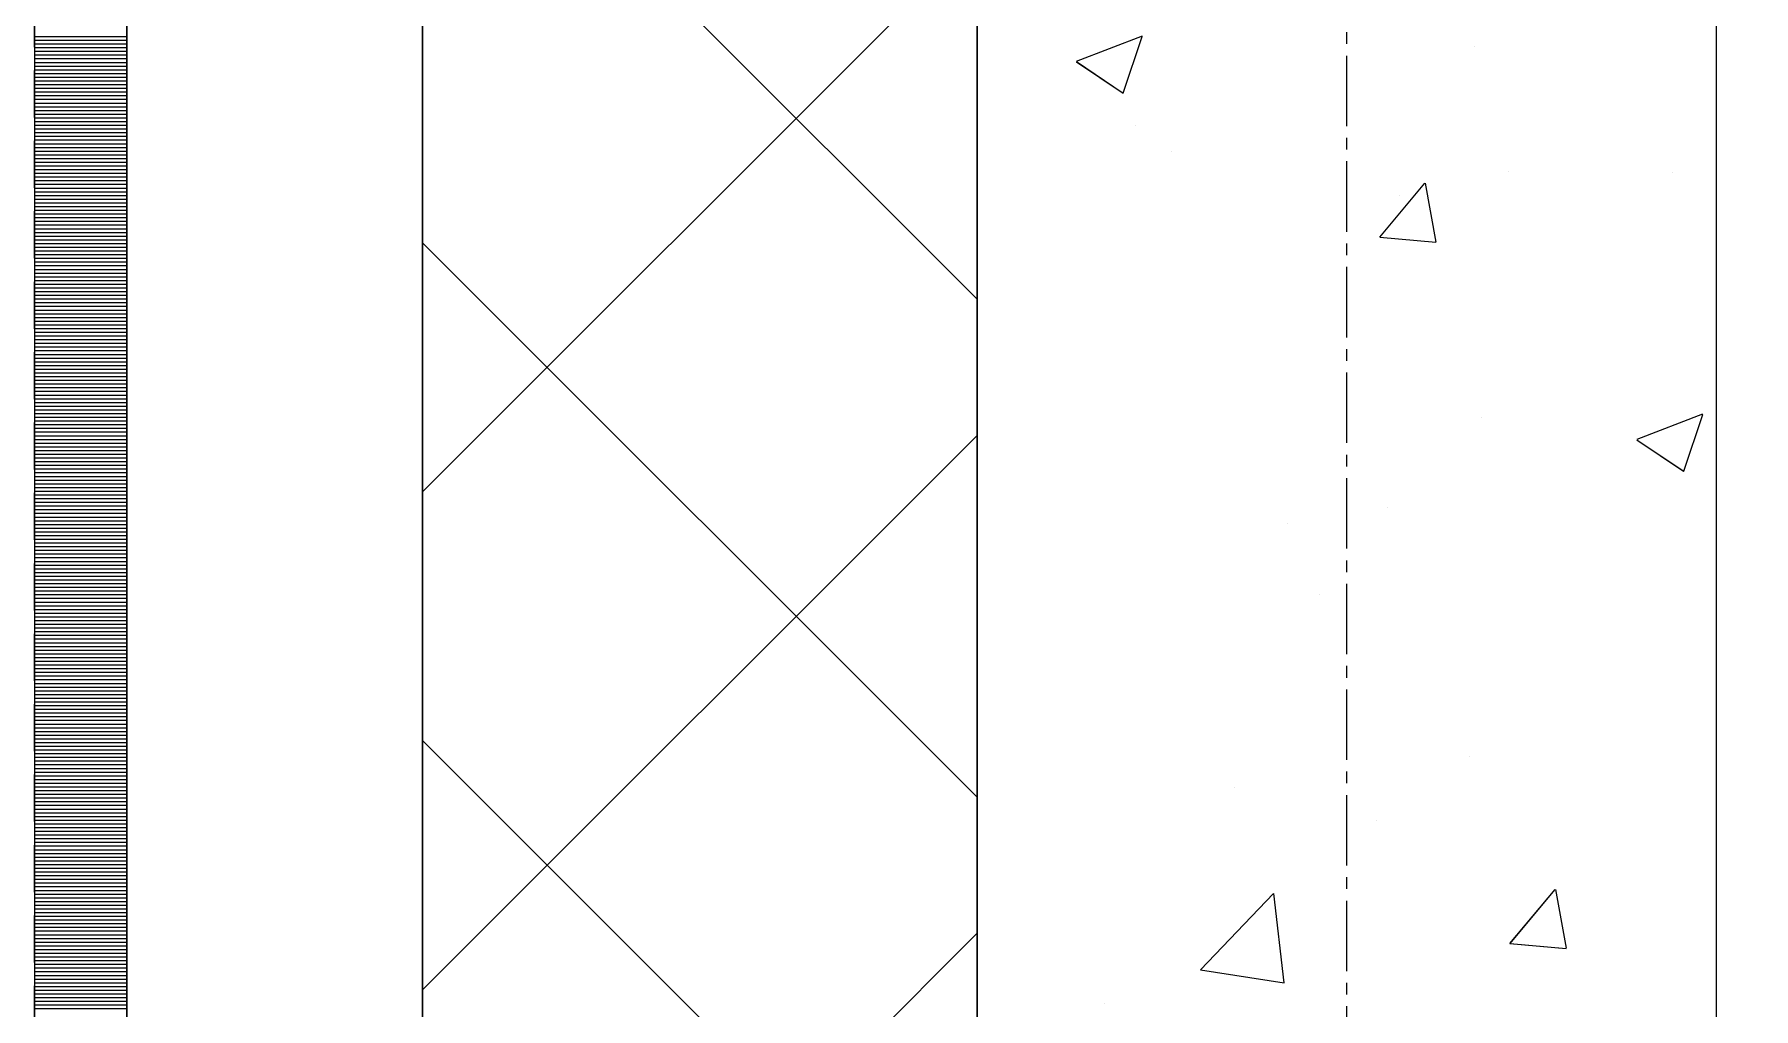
# Model space of a CAD drawing. Header units: millimetres. Extents: x 470010 to 1231400, y -134005 to 421770.
# Drawn here: x 672518.6 to 672983.6, y -74287.5 to -74023.9 of the extents above; entities that cross this region are included whole.
import ezdxf
from ezdxf.enums import TextEntityAlignment as Align

# ---------------------------------------------------------------- set-up
doc = ezdxf.new("R2010")
doc.units = ezdxf.units.MM
doc.linetypes.add('CENTER2', pattern=[28.575, 19.05, -3.175, 3.175, -3.175])
doc.linetypes.add('DASHED', pattern=[19.05, 12.7, -6.35])
doc.layers.get('Defpoints').update_dxf_attribs({"color": 140})
doc.layers.add('АР_Делит', color=120, linetype='Continuous', lineweight=0, plot=False)
for name, color, linetype, lineweight in [('АР_Стены ПЕНОблок', 52, 'Continuous', 20), ('АР_Тонкая', 254, 'Continuous', 5), ('АР_Утеплитель', 31, 'Continuous', 0), ('АР_Штриховка', 8, 'Continuous', 0)]:
    doc.layers.add(name, color=color, linetype=linetype, lineweight=lineweight)
doc.layers.add('РД_Оси_100', color=7, linetype='Continuous', lineweight=0, true_color=0x525252)
doc.styles.add('style1', font='ARIALN.TTF')

# ---------------------------------------------------------------- blocks, each defined once
blk = doc.blocks.new('СОШ_2200_АР_ОСИ_М100_28.05.24')
at = {"layer": 'АР_Делит', "color": 251, "linetype": 'DASHED', "true_color": 0x636466}
blk.add_lwpolyline([(114955, 135155), (114955, -355), (93595.036, -355), (93595.036, 13855), (94145, 13855), (94145, 68320), (66055, 68320), (66055, 13857.73), (83455, 13857.73), (83455, -355), (45245, -355), (45245, 13145), (44695, 13145), (44695, 26755), (45245, 26755), (45245, 68320), (20455, 68320), (20455, 26755), (27955, 26755), (27955, 13145), (-355, 13145), (-355, 100855)], dxfattribs=at)
at = {"layer": 'РД_Оси_100', "color": 251, "linetype": 'CENTER2', "true_color": 0x636466}
blk.add_line((0, -6155), (0, 139938.679), dxfattribs=at)
blk = doc.blocks.new('A$C9108343f')
at = {"layer": 'АР_Стены ПЕНОблок', "color": 18, "linetype": 'Continuous', "lineweight": 20, "true_color": 0x000000}
for p, q in [((7054.96, 97555), (7054.96, 21355)), ((7254.96, 21355), (7254.96, 97555))]:
    blk.add_line(p, q, dxfattribs=at)
at = {"layer": 'АР_Тонкая', "color": 18, "linetype": 'Continuous', "lineweight": 5, "true_color": 0x000000}
for p, q in [((6799.96, 97555), (6799.96, 21355)), ((6824.96, 97555), (6824.96, 21355)), ((6824.96, 21355), (6824.96, 97555)), ((6904.96, 21355), (6904.96, 97555))]:
    blk.add_line(p, q, dxfattribs=at)
at = {"layer": 'АР_Утеплитель', "color": 18, "linetype": 'Continuous', "lineweight": 0, "true_color": 0x000000}
for p, q in [((6904.96, 97555), (6904.96, 21355)), ((7054.96, 21355), (7054.96, 97555))]:
    blk.add_line(p, q, dxfattribs=at)
at = {"layer": 'АР_Штриховка', "color": 18, "linetype": 'Continuous', "lineweight": 0, "true_color": 0x000000}
for p, q in [((7054.96, 26270.67), (6904.96, 26420.67)), ((6904.96, 26218.53), (7054.96, 26368.53)), ((6799.96, 26341.75), (6824.96, 26341.75)), ((6799.96, 26340.75), (6824.96, 26340.75)), ((6799.96, 26339.75), (6824.96, 26339.75)), ((6799.96, 26338.75), (6824.96, 26338.75)), ((6799.96, 26337.75), (6824.96, 26337.75)), ((7081.84, 26335.06), (7099.63, 26341.88)), ((7094.43, 26326.41), (7099.58, 26341.76)), ((7189.51, 26339.07), (7189.51, 26339.07)), ((6799.96, 26336.75), (6824.96, 26336.75)), ((6799.96, 26335.75), (6824.96, 26335.75)), ((6799.96, 26334.75), (6824.96, 26334.75)), ((6799.96, 26333.75), (6824.96, 26333.75)), ((7081.79, 26334.93), (7094.42, 26326.41)), ((6799.96, 26332.75), (6824.96, 26332.75)), ((6799.96, 26331.75), (6824.96, 26331.75)), ((6799.96, 26330.75), (6824.96, 26330.75)), ((6799.96, 26329.75), (6824.96, 26329.75)), ((6799.96, 26328.75), (6824.96, 26328.75)), ((6799.96, 26327.75), (6824.96, 26327.75)), ((6799.96, 26326.75), (6824.96, 26326.75)), ((6799.96, 26325.75), (6824.96, 26325.75)), ((6799.96, 26324.75), (6824.96, 26324.75)), ((6799.96, 26323.75), (6824.96, 26323.75)), ((6799.96, 26322.75), (6824.96, 26322.75)), ((6799.96, 26321.75), (6824.96, 26321.75)), ((6799.96, 26320.75), (6824.96, 26320.75)), ((6799.96, 26319.75), (6824.96, 26319.75)), ((6799.96, 26318.75), (6824.96, 26318.75)), ((6799.96, 26317.75), (6824.96, 26317.75)), ((6799.96, 26316.75), (6824.96, 26316.75)), ((6799.96, 26315.75), (6824.96, 26315.75)), ((6799.96, 26314.75), (6824.96, 26314.75)), ((7097.83, 26317.76), (7097.83, 26317.76)), ((6799.96, 26313.75), (6824.96, 26313.75)), ((6799.96, 26312.75), (6824.96, 26312.75)), ((6799.96, 26311.75), (6824.96, 26311.75)), ((6799.96, 26310.75), (6824.96, 26310.75)), ((6799.96, 26309.75), (6824.96, 26309.75)), ((7107.48, 26310.68), (7107.48, 26310.68)), ((6799.96, 26308.75), (6824.96, 26308.75)), ((6799.96, 26307.75), (6824.96, 26307.75)), ((6799.96, 26306.75), (6824.96, 26306.75)), ((6799.96, 26305.75), (6824.96, 26305.75)), ((7198.6, 26305.17), (7198.6, 26305.17)), ((6799.96, 26304.75), (6824.96, 26304.75)), ((6799.96, 26303.75), (6824.96, 26303.75)), ((6799.96, 26302.75), (6824.96, 26302.75)), ((6799.96, 26301.75), (6824.96, 26301.75)), ((6799.96, 26300.75), (6824.96, 26300.75)), ((7163.82, 26287.44), (7176.07, 26302.03)), ((7179.14, 26286.13), (7176.2, 26302.05)), ((7243.07, 26304.95), (7243.07, 26304.95)), ((6799.96, 26299.75), (6824.96, 26299.75)), ((6799.96, 26298.75), (6824.96, 26298.75)), ((6799.96, 26297.75), (6824.96, 26297.75)), ((6799.96, 26296.75), (6824.96, 26296.75)), ((6799.96, 26295.75), (6824.96, 26295.75)), ((7169.14, 26298.84), (7169.14, 26298.84)), ((6799.96, 26294.75), (6824.96, 26294.75)), ((6799.96, 26293.75), (6824.96, 26293.75)), ((6799.96, 26292.75), (6824.96, 26292.75)), ((6799.96, 26291.75), (6824.96, 26291.75)), ((6799.96, 26290.75), (6824.96, 26290.75)), ((6799.96, 26289.75), (6824.96, 26289.75)), ((6799.96, 26288.75), (6824.96, 26288.75)), ((6799.96, 26287.75), (6824.96, 26287.75)), ((6799.96, 26286.75), (6824.96, 26286.75)), ((7163.82, 26287.43), (7179, 26286.11)), ((6799.96, 26285.75), (6824.96, 26285.75)), ((6799.96, 26284.75), (6824.96, 26284.75)), ((6799.96, 26283.75), (6824.96, 26283.75)), ((6799.96, 26282.75), (6824.96, 26282.75)), ((7054.96, 26135.96), (6904.96, 26285.96)), ((6799.96, 26281.75), (6824.96, 26281.75)), ((6799.96, 26280.75), (6824.96, 26280.75)), ((6799.96, 26279.75), (6824.96, 26279.75)), ((6799.96, 26278.75), (6824.96, 26278.75)), ((6799.96, 26277.75), (6824.96, 26277.75)), ((6799.96, 26276.75), (6824.96, 26276.75)), ((6799.96, 26275.75), (6824.96, 26275.75)), ((6799.96, 26274.75), (6824.96, 26274.75)), ((6799.96, 26273.75), (6824.96, 26273.75)), ((6799.96, 26272.75), (6824.96, 26272.75)), ((6799.96, 26271.75), (6824.96, 26271.75)), ((6799.96, 26270.75), (6824.96, 26270.75)), ((6799.96, 26269.75), (6824.96, 26269.75)), ((6799.96, 26268.75), (6824.96, 26268.75)), ((6799.96, 26267.75), (6824.96, 26267.75)), ((6799.96, 26266.75), (6824.96, 26266.75)), ((6799.96, 26265.75), (6824.96, 26265.75)), ((6799.96, 26264.75), (6824.96, 26264.75)), ((6799.96, 26263.75), (6824.96, 26263.75)), ((6799.96, 26262.75), (6824.96, 26262.75)), ((6799.96, 26261.75), (6824.96, 26261.75)), ((6799.96, 26260.75), (6824.96, 26260.75)), ((6799.96, 26259.75), (6824.96, 26259.75)), ((6799.96, 26258.75), (6824.96, 26258.75)), ((6799.96, 26257.75), (6824.96, 26257.75)), ((6799.96, 26256.75), (6824.96, 26256.75)), ((6799.96, 26255.75), (6824.96, 26255.75)), ((6799.96, 26254.75), (6824.96, 26254.75)), ((6799.96, 26253.75), (6824.96, 26253.75)), ((6799.96, 26252.75), (6824.96, 26252.75)), ((6799.96, 26251.75), (6824.96, 26251.75)), ((6799.96, 26250.75), (6824.96, 26250.75)), ((6799.96, 26249.75), (6824.96, 26249.75)), ((6799.96, 26248.75), (6824.96, 26248.75)), ((6799.96, 26247.75), (6824.96, 26247.75)), ((6799.96, 26246.75), (6824.96, 26246.75)), ((6799.96, 26245.75), (6824.96, 26245.75)), ((6799.96, 26244.75), (6824.96, 26244.75)), ((6799.96, 26243.75), (6824.96, 26243.75)), ((6799.96, 26242.75), (6824.96, 26242.75)), ((6799.96, 26241.75), (6824.96, 26241.75)), ((6799.96, 26240.75), (6824.96, 26240.75)), ((6799.96, 26239.75), (6824.96, 26239.75)), ((6799.96, 26238.75), (6824.96, 26238.75)), ((6799.96, 26237.75), (6824.96, 26237.75)), ((6799.96, 26236.75), (6824.96, 26236.75)), ((6799.96, 26235.75), (6824.96, 26235.75)), ((7191.42, 26238.69), (7191.42, 26238.69)), ((7233.46, 26232.79), (7251.24, 26239.62)), ((7246.05, 26224.14), (7251.2, 26239.49)), ((6799.96, 26234.75), (6824.96, 26234.75)), ((6799.96, 26233.75), (6824.96, 26233.75)), ((6799.96, 26232.75), (6824.96, 26232.75)), ((6799.96, 26231.75), (6824.96, 26231.75)), ((6799.96, 26230.75), (6824.96, 26230.75)), ((6904.96, 26083.83), (7054.96, 26233.83)), ((7233.4, 26232.67), (7246.04, 26224.15)), ((6799.96, 26229.75), (6824.96, 26229.75)), ((6799.96, 26228.75), (6824.96, 26228.75)), ((6799.96, 26227.75), (6824.96, 26227.75)), ((6799.96, 26226.75), (6824.96, 26226.75)), ((6799.96, 26225.75), (6824.96, 26225.75)), ((6799.96, 26224.75), (6824.96, 26224.75)), ((6799.96, 26223.75), (6824.96, 26223.75)), ((6799.96, 26222.75), (6824.96, 26222.75)), ((6799.96, 26221.75), (6824.96, 26221.75)), ((6799.96, 26220.75), (6824.96, 26220.75)), ((6799.96, 26219.75), (6824.96, 26219.75)), ((6799.96, 26218.75), (6824.96, 26218.75)), ((6799.96, 26217.75), (6824.96, 26217.75)), ((6799.96, 26216.75), (6824.96, 26216.75)), ((6799.96, 26215.75), (6824.96, 26215.75)), ((6799.96, 26214.75), (6824.96, 26214.75)), ((6799.96, 26213.75), (6824.96, 26213.75)), ((6799.96, 26212.75), (6824.96, 26212.75)), ((7166.05, 26214.28), (7166.05, 26214.28)), ((6799.96, 26211.75), (6824.96, 26211.75)), ((6799.96, 26210.75), (6824.96, 26210.75)), ((6799.96, 26209.75), (6824.96, 26209.75)), ((6799.96, 26208.75), (6824.96, 26208.75)), ((6799.96, 26207.75), (6824.96, 26207.75)), ((7138.98, 26209.96), (7138.98, 26209.96)), ((6799.96, 26206.75), (6824.96, 26206.75)), ((6799.96, 26205.75), (6824.96, 26205.75)), ((6799.96, 26204.75), (6824.96, 26204.75)), ((6799.96, 26203.75), (6824.96, 26203.75)), ((6799.96, 26202.75), (6824.96, 26202.75)), ((6799.96, 26201.75), (6824.96, 26201.75)), ((6799.96, 26200.75), (6824.96, 26200.75)), ((6799.96, 26199.75), (6824.96, 26199.75)), ((6799.96, 26198.75), (6824.96, 26198.75)), ((6799.96, 26197.75), (6824.96, 26197.75)), ((6799.96, 26196.75), (6824.96, 26196.75)), ((6799.96, 26195.75), (6824.96, 26195.75)), ((6799.96, 26194.75), (6824.96, 26194.75)), ((6799.96, 26193.75), (6824.96, 26193.75)), ((6799.96, 26192.75), (6824.96, 26192.75)), ((6799.96, 26191.75), (6824.96, 26191.75)), ((6799.96, 26190.75), (6824.96, 26190.75)), ((6799.96, 26189.75), (6824.96, 26189.75)), ((7147.47, 26190.86), (7147.47, 26190.86)), ((6799.96, 26188.75), (6824.96, 26188.75)), ((6799.96, 26187.75), (6824.96, 26187.75)), ((6799.96, 26186.75), (6824.96, 26186.75)), ((6799.96, 26185.75), (6824.96, 26185.75)), ((6799.96, 26184.75), (6824.96, 26184.75)), ((6799.96, 26183.75), (6824.96, 26183.75)), ((6799.96, 26182.75), (6824.96, 26182.75)), ((6799.96, 26181.75), (6824.96, 26181.75)), ((6799.96, 26180.75), (6824.96, 26180.75)), ((6799.96, 26179.75), (6824.96, 26179.75)), ((6799.96, 26178.75), (6824.96, 26178.75)), ((6799.96, 26177.75), (6824.96, 26177.75)), ((6799.96, 26176.75), (6824.96, 26176.75)), ((6799.96, 26175.75), (6824.96, 26175.75)), ((6799.96, 26174.75), (6824.96, 26174.75)), ((6799.96, 26173.75), (6824.96, 26173.75)), ((6799.96, 26172.75), (6824.96, 26172.75)), ((6799.96, 26171.75), (6824.96, 26171.75)), ((6799.96, 26170.75), (6824.96, 26170.75)), ((6799.96, 26169.75), (6824.96, 26169.75)), ((6799.96, 26168.75), (6824.96, 26168.75)), ((6799.96, 26167.75), (6824.96, 26167.75)), ((6799.96, 26166.75), (6824.96, 26166.75)), ((6799.96, 26165.75), (6824.96, 26165.75)), ((6799.96, 26164.75), (6824.96, 26164.75)), ((6799.96, 26163.75), (6824.96, 26163.75)), ((6799.96, 26162.75), (6824.96, 26162.75)), ((6799.96, 26161.75), (6824.96, 26161.75)), ((6799.96, 26160.75), (6824.96, 26160.75)), ((6799.96, 26159.75), (6824.96, 26159.75)), ((6799.96, 26158.75), (6824.96, 26158.75)), ((6799.96, 26157.75), (6824.96, 26157.75)), ((6799.96, 26156.75), (6824.96, 26156.75)), ((6799.96, 26155.75), (6824.96, 26155.75)), ((6799.96, 26154.75), (6824.96, 26154.75)), ((6799.96, 26153.75), (6824.96, 26153.75)), ((6799.96, 26152.75), (6824.96, 26152.75)), ((6799.96, 26151.75), (6824.96, 26151.75)), ((6799.96, 26150.75), (6824.96, 26150.75)), ((6799.96, 26149.75), (6824.96, 26149.75)), ((6799.96, 26148.75), (6824.96, 26148.75)), ((6799.96, 26147.75), (6824.96, 26147.75)), ((7054.96, 26001.26), (6904.96, 26151.26)), ((6799.96, 26146.75), (6824.96, 26146.75)), ((6799.96, 26145.75), (6824.96, 26145.75)), ((6799.96, 26144.75), (6824.96, 26144.75)), ((6799.96, 26143.75), (6824.96, 26143.75)), ((6799.96, 26142.75), (6824.96, 26142.75)), ((7188.19, 26146.88), (7188.19, 26146.88)), ((6799.96, 26141.75), (6824.96, 26141.75)), ((6799.96, 26140.75), (6824.96, 26140.75)), ((6799.96, 26139.75), (6824.96, 26139.75)), ((6799.96, 26138.75), (6824.96, 26138.75)), ((6799.96, 26137.75), (6824.96, 26137.75)), ((7124.6, 26138.51), (7124.6, 26138.51)), ((6799.96, 26136.75), (6824.96, 26136.75)), ((6799.96, 26135.75), (6824.96, 26135.75)), ((6799.96, 26134.75), (6824.96, 26134.75)), ((6799.96, 26133.75), (6824.96, 26133.75)), ((6799.96, 26132.75), (6824.96, 26132.75)), ((6799.96, 26131.75), (6824.96, 26131.75)), ((6799.96, 26130.75), (6824.96, 26130.75)), ((6799.96, 26129.75), (6824.96, 26129.75)), ((6799.96, 26128.75), (6824.96, 26128.75)), ((7162.96, 26129.73), (7162.96, 26129.73)), ((6799.96, 26127.75), (6824.96, 26127.75)), ((6799.96, 26126.75), (6824.96, 26126.75)), ((6799.96, 26125.75), (6824.96, 26125.75)), ((6799.96, 26124.75), (6824.96, 26124.75)), ((6799.96, 26123.75), (6824.96, 26123.75)), ((6799.96, 26122.75), (6824.96, 26122.75)), ((6799.96, 26121.75), (6824.96, 26121.75)), ((6799.96, 26120.75), (6824.96, 26120.75)), ((6799.96, 26119.75), (6824.96, 26119.75)), ((6799.96, 26118.75), (6824.96, 26118.75)), ((6799.96, 26117.75), (6824.96, 26117.75)), ((6799.96, 26116.75), (6824.96, 26116.75)), ((6799.96, 26115.75), (6824.96, 26115.75)), ((6799.96, 26114.75), (6824.96, 26114.75)), ((6799.96, 26113.75), (6824.96, 26113.75)), ((6799.96, 26112.75), (6824.96, 26112.75)), ((6799.96, 26111.75), (6824.96, 26111.75)), ((6799.96, 26110.75), (6824.96, 26110.75)), ((6799.96, 26109.75), (6824.96, 26109.75)), ((7115.34, 26089.27), (7135.12, 26109.89)), ((7137.97, 26085.77), (7135.16, 26109.89)), ((7199.07, 26096.38), (7211.31, 26110.97)), ((7214.38, 26095.07), (7211.45, 26111)), ((6799.96, 26108.75), (6824.96, 26108.75)), ((6799.96, 26107.75), (6824.96, 26107.75)), ((6799.96, 26106.75), (6824.96, 26106.75)), ((6799.96, 26105.75), (6824.96, 26105.75)), ((6799.96, 26104.75), (6824.96, 26104.75)), ((6799.96, 26103.75), (6824.96, 26103.75)), ((6799.96, 26102.75), (6824.96, 26102.75)), ((6799.96, 26101.75), (6824.96, 26101.75)), ((6799.96, 26100.75), (6824.96, 26100.75)), ((6799.96, 26099.75), (6824.96, 26099.75)), ((6799.96, 26098.75), (6824.96, 26098.75)), ((6799.96, 26097.75), (6824.96, 26097.75)), ((6799.96, 26096.75), (6824.96, 26096.75)), ((6904.96, 25949.12), (7054.96, 26099.12)), ((7199.07, 26096.38), (7214.25, 26095.05)), ((6799.96, 26095.75), (6824.96, 26095.75)), ((6799.96, 26094.75), (6824.96, 26094.75)), ((6799.96, 26093.75), (6824.96, 26093.75)), ((6799.96, 26092.75), (6824.96, 26092.75)), ((6799.96, 26091.75), (6824.96, 26091.75)), ((6799.96, 26090.75), (6824.96, 26090.75)), ((6799.96, 26089.75), (6824.96, 26089.75)), ((6799.96, 26088.75), (6824.96, 26088.75)), ((6799.96, 26087.75), (6824.96, 26087.75)), ((6799.96, 26086.75), (6824.96, 26086.75)), ((7115.37, 26089.2), (7137.96, 26085.7)), ((6799.96, 26085.75), (6824.96, 26085.75)), ((6799.96, 26084.75), (6824.96, 26084.75)), ((6799.96, 26083.75), (6824.96, 26083.75)), ((6799.96, 26082.75), (6824.96, 26082.75)), ((6799.96, 26081.75), (6824.96, 26081.75)), ((6799.96, 26080.75), (6824.96, 26080.75)), ((6799.96, 26079.75), (6824.96, 26079.75)), ((7089.52, 26080.17), (7089.52, 26080.17))]:
    blk.add_line(p, q, dxfattribs=at)
at = {"layer": 'РД_Оси_100'}
blk.add_blockref('СОШ_2200_АР_ОСИ_М100_28.05.24', (7154.96, 6755), dxfattribs=at)
at = {"layer": 'Defpoints', "color": 18, "true_color": 0x000000, "style": 'style1'}
for p in [(143949.34, 316089.12), (143974.98, 281639.5), (143890.4, 273244.71), (143839.99, 264276.81), (143967.75, 254892.38), (12251.96, 104178.14), (12382.58, 96023.14)]:
    blk.add_attdef('АР-ПОМЕЩЕНИЕ:НАИМЕНОВАНИЕ', text='', height=100, dxfattribs=at).set_placement(p, align=Align.MIDDLE)
at = {"layer": 'Defpoints', "color": 18, "true_color": 0x000000, "style": 'style1', "flags": 8}
for p in [(143951.3, 279099.09), (143848.34, 269251.11), (143875.33, 260094.25), (144049.74, 250824.7), (163419.28, 238153.36), (155897.46, 237965.97), (183037.2, 237965.97), (143342.94, 237876.19)]:
    blk.add_attdef('АР-ПОМЕЩЕНИЕ:НАИМЕНОВАНИЕ', text='', height=100, dxfattribs=at).set_placement(p, align=Align.MIDDLE)

msp = doc.modelspace()

# ---------------------------------------------------------------- linework, layer by layer
at = {"layer": 'АР_Стены ПЕНОблок', "color": 18, "linetype": 'Continuous', "lineweight": 20, "true_color": 0x000000}
for p, q in [((672773.57, -2811.242), (672773.57, -79011.242)), ((672973.57, -79011.242), (672973.57, -2811.242))]:
    msp.add_line(p, q, dxfattribs=at)
at = {"layer": 'АР_Тонкая', "color": 18, "linetype": 'Continuous', "lineweight": 5, "true_color": 0x000000}
for p, q in [((672518.57, -2811.242), (672518.57, -79011.242)), ((672543.57, -2811.242), (672543.57, -79011.242)), ((672543.57, -79011.242), (672543.57, -2811.242)), ((672623.57, -79011.242), (672623.57, -2811.242))]:
    msp.add_line(p, q, dxfattribs=at)
at = {"layer": 'АР_Утеплитель', "color": 18, "linetype": 'Continuous', "lineweight": 0, "true_color": 0x000000}
for p, q in [((672623.57, -2811.242), (672623.57, -79011.242)), ((672773.57, -79011.242), (672773.57, -2811.242))]:
    msp.add_line(p, q, dxfattribs=at)
at = {"layer": 'АР_Штриховка', "color": 18, "linetype": 'Continuous', "lineweight": 0, "true_color": 0x000000}
for p, q in [((672773.57, -74095.574), (672623.57, -73945.574)), ((672623.57, -74147.711), (672773.57, -73997.711)), ((672518.57, -74024.492), (672543.57, -74024.492)), ((672518.57, -74025.492), (672543.57, -74025.492)), ((672518.57, -74026.492), (672543.57, -74026.492)), ((672518.57, -74027.492), (672543.57, -74027.492)), ((672800.456, -74031.186), (672818.241, -74024.359)), ((672813.046, -74039.833), (672818.196, -74024.484)), ((672518.57, -74028.492), (672543.57, -74028.492)), ((672518.57, -74029.492), (672543.57, -74029.492)), ((672518.57, -74030.492), (672543.57, -74030.492)), ((672518.57, -74031.492), (672543.57, -74031.492)), ((672518.57, -74032.492), (672543.57, -74032.492)), ((672800.401, -74031.308), (672813.036, -74039.83)), ((672518.57, -74033.492), (672543.57, -74033.492)), ((672518.57, -74034.492), (672543.57, -74034.492)), ((672518.57, -74035.492), (672543.57, -74035.492)), ((672518.57, -74036.492), (672543.57, -74036.492)), ((672518.57, -74037.492), (672543.57, -74037.492)), ((672518.57, -74038.492), (672543.57, -74038.492)), ((672518.57, -74039.492), (672543.57, -74039.492)), ((672518.57, -74040.492), (672543.57, -74040.492)), ((672518.57, -74041.492), (672543.57, -74041.492)), ((672518.57, -74042.492), (672543.57, -74042.492)), ((672518.57, -74043.492), (672543.57, -74043.492)), ((672518.57, -74044.492), (672543.57, -74044.492)), ((672518.57, -74045.492), (672543.57, -74045.492)), ((672518.57, -74046.492), (672543.57, -74046.492)), ((672518.57, -74047.492), (672543.57, -74047.492)), ((672518.57, -74048.492), (672543.57, -74048.492)), ((672518.57, -74049.492), (672543.57, -74049.492)), ((672518.57, -74050.492), (672543.57, -74050.492)), ((672518.57, -74051.492), (672543.57, -74051.492)), ((672518.57, -74052.492), (672543.57, -74052.492)), ((672518.57, -74053.492), (672543.57, -74053.492)), ((672518.57, -74054.492), (672543.57, -74054.492)), ((672518.57, -74055.492), (672543.57, -74055.492)), ((672518.57, -74056.492), (672543.57, -74056.492)), ((672518.57, -74057.492), (672543.57, -74057.492)), ((672518.57, -74058.492), (672543.57, -74058.492)), ((672518.57, -74059.492), (672543.57, -74059.492)), ((672518.57, -74060.492), (672543.57, -74060.492)), ((672518.57, -74061.492), (672543.57, -74061.492)), ((672518.57, -74062.492), (672543.57, -74062.492)), ((672518.57, -74063.492), (672543.57, -74063.492)), ((672518.57, -74064.492), (672543.57, -74064.492)), ((672882.434, -74078.804), (672894.679, -74064.211)), ((672897.754, -74080.111), (672894.817, -74064.19)), ((672518.57, -74065.492), (672543.57, -74065.492)), ((672518.57, -74066.492), (672543.57, -74066.492)), ((672518.57, -74067.492), (672543.57, -74067.492)), ((672518.57, -74068.492), (672543.57, -74068.492)), ((672518.57, -74069.492), (672543.57, -74069.492)), ((672518.57, -74070.492), (672543.57, -74070.492)), ((672518.57, -74071.492), (672543.57, -74071.492)), ((672518.57, -74072.492), (672543.57, -74072.492)), ((672518.57, -74073.492), (672543.57, -74073.492)), ((672518.57, -74074.492), (672543.57, -74074.492)), ((672518.57, -74075.492), (672543.57, -74075.492)), ((672518.57, -74076.492), (672543.57, -74076.492)), ((672518.57, -74077.492), (672543.57, -74077.492)), ((672518.57, -74078.492), (672543.57, -74078.492)), ((672882.434, -74078.808), (672897.616, -74080.136)), ((672518.57, -74079.492), (672543.57, -74079.492)), ((672518.57, -74080.492), (672543.57, -74080.492)), ((672518.57, -74081.492), (672543.57, -74081.492)), ((672518.57, -74082.492), (672543.57, -74082.492)), ((672518.57, -74083.492), (672543.57, -74083.492)), ((672773.57, -74230.278), (672623.57, -74080.278)), ((672518.57, -74084.492), (672543.57, -74084.492)), ((672518.57, -74085.492), (672543.57, -74085.492)), ((672518.57, -74086.492), (672543.57, -74086.492)), ((672518.57, -74087.492), (672543.57, -74087.492)), ((672518.57, -74088.492), (672543.57, -74088.492)), ((672518.57, -74089.492), (672543.57, -74089.492)), ((672518.57, -74090.492), (672543.57, -74090.492)), ((672518.57, -74091.492), (672543.57, -74091.492)), ((672518.57, -74092.492), (672543.57, -74092.492)), ((672518.57, -74093.492), (672543.57, -74093.492)), ((672518.57, -74094.492), (672543.57, -74094.492)), ((672518.57, -74095.492), (672543.57, -74095.492)), ((672518.57, -74096.492), (672543.57, -74096.492)), ((672518.57, -74097.492), (672543.57, -74097.492)), ((672518.57, -74098.492), (672543.57, -74098.492)), ((672518.57, -74099.492), (672543.57, -74099.492)), ((672518.57, -74100.492), (672543.57, -74100.492)), ((672518.57, -74101.492), (672543.57, -74101.492)), ((672518.57, -74102.492), (672543.57, -74102.492)), ((672518.57, -74103.492), (672543.57, -74103.492)), ((672518.57, -74104.492), (672543.57, -74104.492)), ((672518.57, -74105.492), (672543.57, -74105.492)), ((672518.57, -74106.492), (672543.57, -74106.492)), ((672518.57, -74107.492), (672543.57, -74107.492)), ((672518.57, -74108.492), (672543.57, -74108.492)), ((672518.57, -74109.492), (672543.57, -74109.492)), ((672518.57, -74110.492), (672543.57, -74110.492)), ((672518.57, -74111.492), (672543.57, -74111.492)), ((672518.57, -74112.492), (672543.57, -74112.492)), ((672518.57, -74113.492), (672543.57, -74113.492)), ((672518.57, -74114.492), (672543.57, -74114.492)), ((672518.57, -74115.492), (672543.57, -74115.492)), ((672518.57, -74116.492), (672543.57, -74116.492)), ((672518.57, -74117.492), (672543.57, -74117.492)), ((672518.57, -74118.492), (672543.57, -74118.492)), ((672518.57, -74119.492), (672543.57, -74119.492)), ((672518.57, -74120.492), (672543.57, -74120.492)), ((672518.57, -74121.492), (672543.57, -74121.492)), ((672518.57, -74122.492), (672543.57, -74122.492)), ((672518.57, -74123.492), (672543.57, -74123.492)), ((672518.57, -74124.492), (672543.57, -74124.492)), ((672518.57, -74125.492), (672543.57, -74125.492)), ((672518.57, -74126.492), (672543.57, -74126.492)), ((672518.57, -74127.492), (672543.57, -74127.492)), ((672518.57, -74128.492), (672543.57, -74128.492)), ((672518.57, -74129.492), (672543.57, -74129.492)), ((672952.071, -74133.451), (672969.855, -74126.624)), ((672964.66, -74142.098), (672969.811, -74126.749)), ((672518.57, -74130.492), (672543.57, -74130.492)), ((672518.57, -74131.492), (672543.57, -74131.492)), ((672518.57, -74132.492), (672543.57, -74132.492)), ((672518.57, -74133.492), (672543.57, -74133.492)), ((672518.57, -74134.492), (672543.57, -74134.492)), ((672623.57, -74282.415), (672773.57, -74132.415)), ((672952.015, -74133.573), (672964.65, -74142.095)), ((672518.57, -74135.492), (672543.57, -74135.492)), ((672518.57, -74136.492), (672543.57, -74136.492)), ((672518.57, -74137.492), (672543.57, -74137.492)), ((672518.57, -74138.492), (672543.57, -74138.492)), ((672518.57, -74139.492), (672543.57, -74139.492)), ((672518.57, -74140.492), (672543.57, -74140.492)), ((672518.57, -74141.492), (672543.57, -74141.492)), ((672518.57, -74142.492), (672543.57, -74142.492)), ((672518.57, -74143.492), (672543.57, -74143.492)), ((672518.57, -74144.492), (672543.57, -74144.492)), ((672518.57, -74145.492), (672543.57, -74145.492)), ((672518.57, -74146.492), (672543.57, -74146.492)), ((672518.57, -74147.492), (672543.57, -74147.492)), ((672518.57, -74148.492), (672543.57, -74148.492)), ((672518.57, -74149.492), (672543.57, -74149.492)), ((672518.57, -74150.492), (672543.57, -74150.492)), ((672518.57, -74151.492), (672543.57, -74151.492)), ((672518.57, -74152.492), (672543.57, -74152.492)), ((672518.57, -74153.492), (672543.57, -74153.492)), ((672518.57, -74154.492), (672543.57, -74154.492)), ((672518.57, -74155.492), (672543.57, -74155.492)), ((672518.57, -74156.492), (672543.57, -74156.492)), ((672518.57, -74157.492), (672543.57, -74157.492)), ((672518.57, -74158.492), (672543.57, -74158.492)), ((672518.57, -74159.492), (672543.57, -74159.492)), ((672518.57, -74160.492), (672543.57, -74160.492)), ((672518.57, -74161.492), (672543.57, -74161.492)), ((672518.57, -74162.492), (672543.57, -74162.492)), ((672518.57, -74163.492), (672543.57, -74163.492)), ((672518.57, -74164.492), (672543.57, -74164.492)), ((672518.57, -74165.492), (672543.57, -74165.492)), ((672518.57, -74166.492), (672543.57, -74166.492)), ((672518.57, -74167.492), (672543.57, -74167.492)), ((672518.57, -74168.492), (672543.57, -74168.492)), ((672518.57, -74169.492), (672543.57, -74169.492)), ((672518.57, -74170.492), (672543.57, -74170.492)), ((672518.57, -74171.492), (672543.57, -74171.492)), ((672518.57, -74172.492), (672543.57, -74172.492)), ((672518.57, -74173.492), (672543.57, -74173.492)), ((672518.57, -74174.492), (672543.57, -74174.492)), ((672518.57, -74175.492), (672543.57, -74175.492)), ((672518.57, -74176.492), (672543.57, -74176.492)), ((672518.57, -74177.492), (672543.57, -74177.492)), ((672518.57, -74178.492), (672543.57, -74178.492)), ((672518.57, -74179.492), (672543.57, -74179.492)), ((672518.57, -74180.492), (672543.57, -74180.492)), ((672518.57, -74181.492), (672543.57, -74181.492)), ((672518.57, -74182.492), (672543.57, -74182.492)), ((672518.57, -74183.492), (672543.57, -74183.492)), ((672518.57, -74184.492), (672543.57, -74184.492)), ((672518.57, -74185.492), (672543.57, -74185.492)), ((672518.57, -74186.492), (672543.57, -74186.492)), ((672518.57, -74187.492), (672543.57, -74187.492)), ((672518.57, -74188.492), (672543.57, -74188.492)), ((672518.57, -74189.492), (672543.57, -74189.492)), ((672518.57, -74190.492), (672543.57, -74190.492)), ((672518.57, -74191.492), (672543.57, -74191.492)), ((672518.57, -74192.492), (672543.57, -74192.492)), ((672518.57, -74193.492), (672543.57, -74193.492)), ((672518.57, -74194.492), (672543.57, -74194.492)), ((672518.57, -74195.492), (672543.57, -74195.492)), ((672518.57, -74196.492), (672543.57, -74196.492)), ((672518.57, -74197.492), (672543.57, -74197.492)), ((672518.57, -74198.492), (672543.57, -74198.492)), ((672518.57, -74199.492), (672543.57, -74199.492)), ((672518.57, -74200.492), (672543.57, -74200.492)), ((672518.57, -74201.492), (672543.57, -74201.492)), ((672518.57, -74202.492), (672543.57, -74202.492)), ((672518.57, -74203.492), (672543.57, -74203.492)), ((672518.57, -74204.492), (672543.57, -74204.492)), ((672518.57, -74205.492), (672543.57, -74205.492)), ((672518.57, -74206.492), (672543.57, -74206.492)), ((672518.57, -74207.492), (672543.57, -74207.492)), ((672518.57, -74208.492), (672543.57, -74208.492)), ((672518.57, -74209.492), (672543.57, -74209.492)), ((672518.57, -74210.492), (672543.57, -74210.492)), ((672518.57, -74211.492), (672543.57, -74211.492)), ((672518.57, -74212.492), (672543.57, -74212.492)), ((672518.57, -74213.492), (672543.57, -74213.492)), ((672518.57, -74214.492), (672543.57, -74214.492)), ((672518.57, -74215.492), (672543.57, -74215.492)), ((672518.57, -74216.492), (672543.57, -74216.492)), ((672518.57, -74217.492), (672543.57, -74217.492)), ((672518.57, -74218.492), (672543.57, -74218.492)), ((672773.57, -74364.982), (672623.57, -74214.982)), ((672518.57, -74219.492), (672543.57, -74219.492)), ((672518.57, -74220.492), (672543.57, -74220.492)), ((672518.57, -74221.492), (672543.57, -74221.492)), ((672518.57, -74222.492), (672543.57, -74222.492)), ((672518.57, -74223.492), (672543.57, -74223.492)), ((672518.57, -74224.492), (672543.57, -74224.492)), ((672518.57, -74225.492), (672543.57, -74225.492)), ((672518.57, -74226.492), (672543.57, -74226.492)), ((672518.57, -74227.492), (672543.57, -74227.492)), ((672518.57, -74228.492), (672543.57, -74228.492)), ((672518.57, -74229.492), (672543.57, -74229.492)), ((672518.57, -74230.492), (672543.57, -74230.492)), ((672518.57, -74231.492), (672543.57, -74231.492)), ((672518.57, -74232.492), (672543.57, -74232.492)), ((672518.57, -74233.492), (672543.57, -74233.492)), ((672518.57, -74234.492), (672543.57, -74234.492)), ((672518.57, -74235.492), (672543.57, -74235.492)), ((672518.57, -74236.492), (672543.57, -74236.492)), ((672518.57, -74237.492), (672543.57, -74237.492)), ((672518.57, -74238.492), (672543.57, -74238.492)), ((672518.57, -74239.492), (672543.57, -74239.492)), ((672518.57, -74240.492), (672543.57, -74240.492)), ((672518.57, -74241.492), (672543.57, -74241.492)), ((672518.57, -74242.492), (672543.57, -74242.492)), ((672518.57, -74243.492), (672543.57, -74243.492)), ((672518.57, -74244.492), (672543.57, -74244.492)), ((672518.57, -74245.492), (672543.57, -74245.492)), ((672518.57, -74246.492), (672543.57, -74246.492)), ((672518.57, -74247.492), (672543.57, -74247.492)), ((672518.57, -74248.492), (672543.57, -74248.492)), ((672518.57, -74249.492), (672543.57, -74249.492)), ((672518.57, -74250.492), (672543.57, -74250.492)), ((672518.57, -74251.492), (672543.57, -74251.492)), ((672518.57, -74252.492), (672543.57, -74252.492)), ((672518.57, -74253.492), (672543.57, -74253.492)), ((672518.57, -74254.492), (672543.57, -74254.492)), ((672518.57, -74255.492), (672543.57, -74255.492)), ((672917.678, -74269.861), (672929.923, -74255.268)), ((672932.997, -74271.168), (672930.06, -74255.247)), ((672518.57, -74256.492), (672543.57, -74256.492)), ((672518.57, -74257.492), (672543.57, -74257.492)), ((672518.57, -74258.492), (672543.57, -74258.492)), ((672518.57, -74259.492), (672543.57, -74259.492)), ((672518.57, -74260.492), (672543.57, -74260.492)), ((672833.951, -74276.974), (672853.734, -74256.355)), ((672856.582, -74280.473), (672853.776, -74256.35)), ((672518.57, -74261.492), (672543.57, -74261.492)), ((672518.57, -74262.492), (672543.57, -74262.492)), ((672518.57, -74263.492), (672543.57, -74263.492)), ((672518.57, -74264.492), (672543.57, -74264.492)), ((672518.57, -74265.492), (672543.57, -74265.492)), ((672518.57, -74266.492), (672543.57, -74266.492)), ((672518.57, -74267.492), (672543.57, -74267.492)), ((672518.57, -74268.492), (672543.57, -74268.492)), ((672518.57, -74269.492), (672543.57, -74269.492)), ((672623.57, -74417.119), (672773.57, -74267.119)), ((672518.57, -74270.492), (672543.57, -74270.492)), ((672518.57, -74271.492), (672543.57, -74271.492)), ((672518.57, -74272.492), (672543.57, -74272.492)), ((672518.57, -74273.492), (672543.57, -74273.492)), ((672917.677, -74269.865), (672932.859, -74271.193)), ((672518.57, -74274.492), (672543.57, -74274.492)), ((672518.57, -74275.492), (672543.57, -74275.492)), ((672518.57, -74276.492), (672543.57, -74276.492)), ((672518.57, -74277.492), (672543.57, -74277.492)), ((672518.57, -74278.492), (672543.57, -74278.492)), ((672833.982, -74277.04), (672856.571, -74280.543)), ((672518.57, -74279.492), (672543.57, -74279.492)), ((672518.57, -74280.492), (672543.57, -74280.492)), ((672518.57, -74281.492), (672543.57, -74281.492)), ((672518.57, -74282.492), (672543.57, -74282.492)), ((672518.57, -74283.492), (672543.57, -74283.492)), ((672518.57, -74284.492), (672543.57, -74284.492)), ((672518.57, -74285.492), (672543.57, -74285.492)), ((672518.57, -74286.492), (672543.57, -74286.492)), ((672518.57, -74287.492), (672543.57, -74287.492))]:
    msp.add_line(p, q, dxfattribs=at)

# ---------------------------------------------------------------- block references
msp.add_blockref('A$C9108343f', (665718.612, -100366.242))
at = {"layer": 'РД_Оси_100'}
msp.add_blockref('СОШ_2200_АР_ОСИ_М100_28.05.24', (672873.57, -93611.242), dxfattribs=at)

doc.saveas('drawing.dxf')
